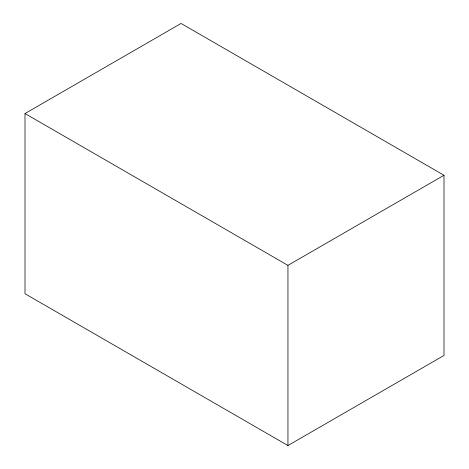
<?xml version="1.0" encoding="UTF-8"?>
<svg xmlns="http://www.w3.org/2000/svg" width="469" height="469" viewBox="0 0 469 469"><rect width="100%" height="100%" fill="white"/><g stroke="black" fill="none" stroke-linecap="round" stroke-linejoin="round"><path stroke-width="0.7" d="M25.004 113.545L181.052 23.45L443.996 175.259L443.996 355.455L287.948 445.55L25.004 293.741L25.004 113.545L287.948 265.354L443.996 175.259M287.948 265.354L287.948 445.55"/></g></svg>
